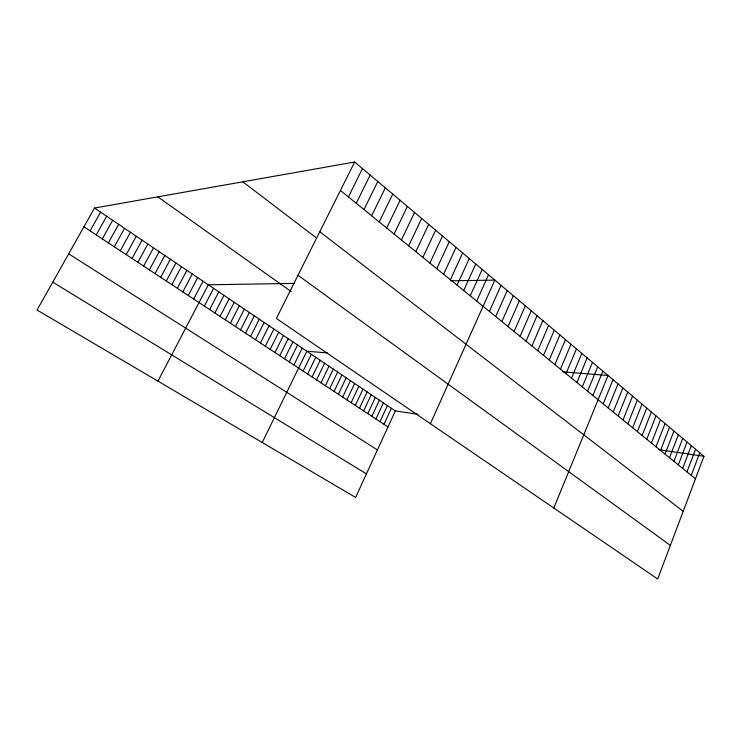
<?xml version="1.0" encoding="UTF-8"?>
<svg xmlns="http://www.w3.org/2000/svg" width="741" height="741" viewBox="0 0 741 741"><rect width="100%" height="100%" fill="white"/><g stroke="black" fill="none" stroke-linecap="round" stroke-linejoin="round"><path stroke-width="1.11" d="M703.95 456.299L657.693 578.99L276.374 318.473L354.68 162.01L703.95 456.299L658.703 449.648M686.963 471.897L695.567 449.231M691.233 475.361L699.773 452.779M682.656 468.395L691.325 445.656M678.311 464.866L687.037 442.044M669.503 457.716L678.358 434.735M673.921 461.31L682.72 438.403M665.038 454.085L673.958 431.03M660.537 450.435L669.521 427.288M651.413 443.016L660.527 419.712M655.989 446.74L665.048 423.519M646.782 439.265L655.97 415.877M642.114 435.467L651.376 411.996M637.408 431.642L646.736 408.087M632.657 427.789L642.049 404.141M623.014 419.952L632.555 396.148M627.859 423.889L637.325 400.159M618.124 415.988L627.747 392.091M613.196 411.977L622.885 387.997M608.213 407.939L617.985 383.866M603.193 403.854L613.029 379.688M553.814 508.02L608.037 375.483L562.836 371.843M587.622 391.211L597.709 366.776M592.893 395.49L602.896 371.148M582.306 386.885L592.467 362.358M576.924 382.523L587.168 357.903M571.496 378.114L581.824 353.401M566.013 373.659L576.433 348.854M560.474 369.157L570.978 344.259M554.879 364.618L565.476 339.619M549.229 360.024L559.909 334.932M543.524 355.393L554.296 330.199M537.753 350.706L548.618 325.419M531.936 345.973L542.894 320.594M526.045 341.193L537.095 315.712M520.099 336.368L531.251 310.785M514.087 331.486L525.332 305.801M508.02 326.559L519.367 300.772M501.879 321.566L513.328 295.678M495.683 316.537L507.233 290.546M489.412 311.442L501.064 285.35M430.401 423.713L494.84 280.098L450.676 280.83M476.676 301.096L488.541 274.8M470.211 295.844L482.178 269.437M463.662 290.528L475.75 264.018M457.049 285.155L469.248 258.535M450.371 279.728L462.671 252.996M384.005 424.287L391.378 408.272M417.933 414.265L395.333 410.94L355.624 497.452L37.05 310.016L94.496 208.045L354.68 162.01M379.985 421.648L387.395 405.586M371.871 416.312L379.364 400.168M375.946 418.989L383.393 402.891M443.609 274.235L456.021 247.401M367.777 413.617L375.317 397.435M436.773 268.687L449.305 241.733M359.515 408.171L367.128 391.915M429.863 263.074L442.516 236.009M363.664 410.903L371.232 394.684M422.87 257.396L435.643 230.229M355.347 405.429L362.997 389.136M346.918 399.881L354.652 383.505M351.141 402.669L358.839 386.33M342.666 397.083L350.447 380.67M415.803 251.653L428.696 224.375M408.652 245.845L421.675 218.456M338.387 394.268L346.204 377.808M329.745 388.58L337.655 372.038M401.418 239.973L414.562 212.463M334.08 391.433L341.944 374.937M394.101 234.026L407.383 206.415M325.382 385.709L333.33 369.12M316.564 379.911L324.604 363.238M320.983 382.819L328.985 366.193M312.118 376.974L320.205 360.265M386.709 228.024L400.112 200.283M379.225 221.939L392.758 194.086M307.635 374.029L315.768 357.282M371.649 215.788L385.32 187.825M262.231 442.497L306.811 351.243L327.402 352.892M303.125 371.065L311.303 354.272M293.927 365.007L302.198 348.131M363.988 209.564L377.799 181.48M289.24 361.923L297.558 345M279.765 355.689L288.184 338.674M356.236 203.266L370.185 175.071M284.525 358.82L292.89 341.851M274.985 352.54L283.451 335.488M270.169 349.372L278.681 332.264M348.39 196.893L362.479 168.578M265.315 346.177L273.883 329.032M255.506 339.721L264.176 322.483M260.424 342.963L269.048 325.771M250.551 336.46L259.276 319.176M245.567 333.181L254.339 315.851M240.538 329.875L249.365 312.498M230.386 323.187L239.324 305.718M235.481 326.54L244.363 309.117M225.255 319.806L234.249 302.3M220.086 316.407L229.136 298.845M214.881 312.98L223.986 295.372M209.638 309.534L218.799 291.88M204.359 306.061L213.575 288.351M193.679 299.031L203.015 281.228M157.963 381.152L208.314 284.803L294.131 283.395M188.279 295.474L197.671 277.634M182.842 291.898L192.299 274.003M177.368 288.295L186.88 270.354M171.856 284.664L181.425 266.677M166.299 281.006L175.932 262.962M160.695 277.319L170.393 259.23M155.054 273.605L164.817 255.469M149.367 269.872L159.195 251.681M143.643 266.102L153.535 247.865M137.872 262.305L147.829 244.011M132.065 258.479L142.077 240.14M120.301 250.736L130.453 232.294M126.211 254.626L136.288 236.231M114.355 246.827L124.571 228.33M108.362 242.881L118.653 224.338M102.323 238.908L112.678 220.309M96.237 234.897L106.667 216.252M90.106 230.868L100.6 212.167M52.741 282.154L366.434 473.907M68.681 253.857L377.438 449.926M83.928 226.792L387.997 426.918M94.496 208.045L395.333 410.94M157.824 196.837L291.194 291.546M297.993 275.272L670.364 545.385M242.826 181.795L316.62 238.093M319.779 231.757L683.202 511.327M340.443 190.446L695.466 478.806"/></g></svg>
